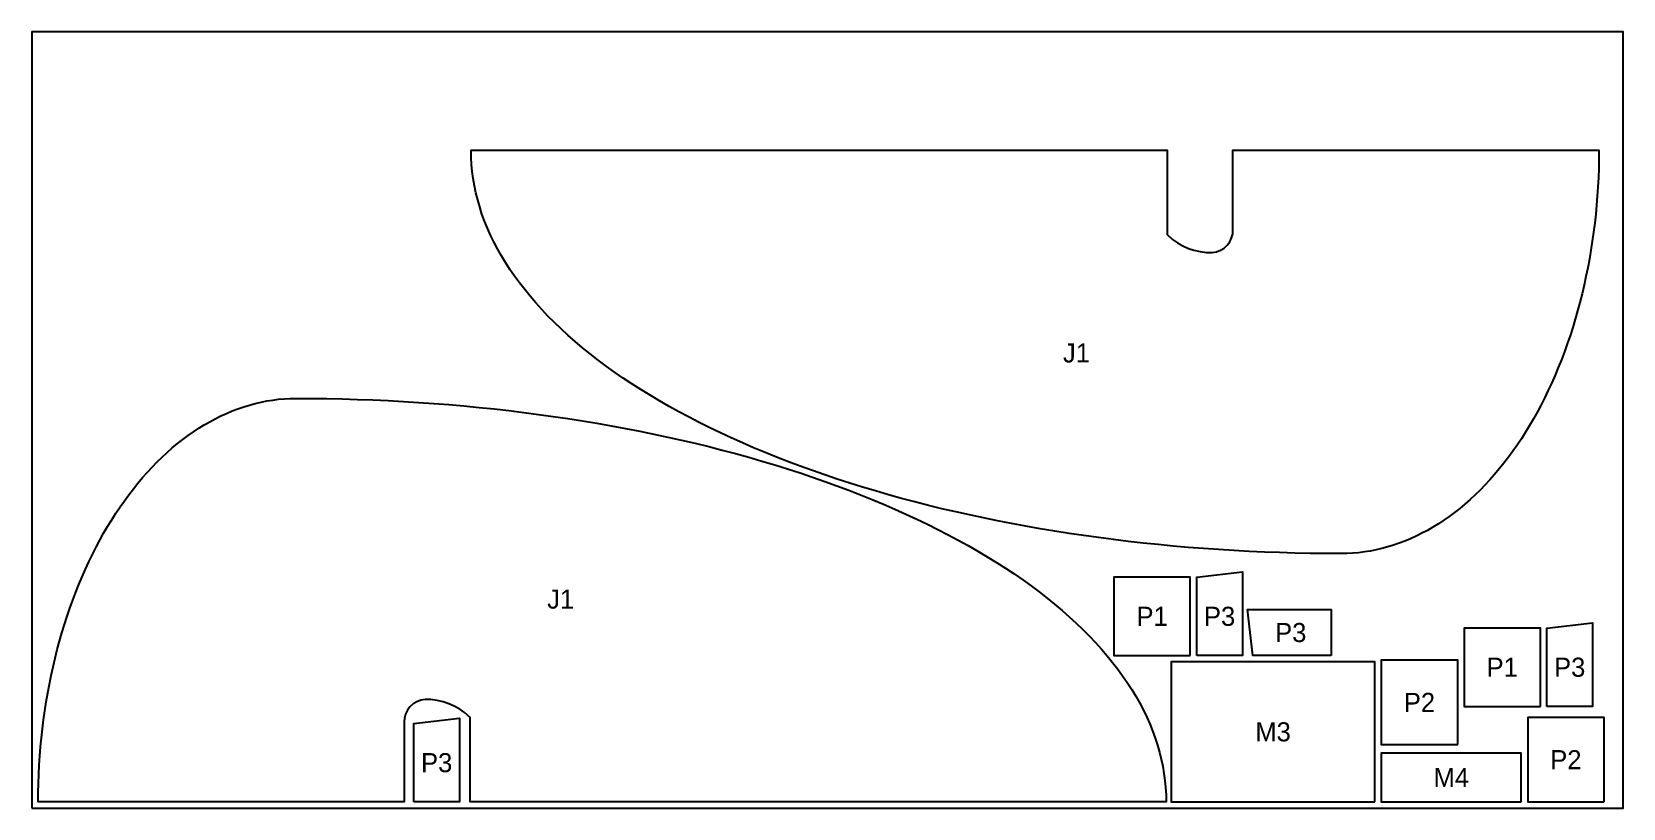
# Model space of a CAD drawing. Header units: millimetres. Extents: x 0 to 2500, y 0 to 1220.
import ezdxf
from ezdxf.enums import TextEntityAlignment as Align

# ---------------------------------------------------------------- set-up
doc = ezdxf.new("R2010")
doc.units = ezdxf.units.MM
for name, color, linetype in [('DECOUPE', 1, 'Continuous'), ('PANNEAU', 8, 'Continuous'), ('REPERES', 5, 'Continuous')]:
    doc.layers.add(name, color=color, linetype=linetype)

msp = doc.modelspace()

# ---------------------------------------------------------------- linework, layer by layer
at = {"layer": 'DECOUPE'}
for points in [[(2461.89, 1019.54), (2461.58, 1005.12), (2461.06, 990.71), (2460.32, 976.32), (2459.38, 961.97), (2458.23, 947.65), (2456.87, 933.37), (2455.3, 919.15), (2453.52, 904.99), (2451.54, 890.89), (2449.36, 876.87), (2446.97, 862.93), (2444.38, 849.08), (2441.59, 835.32), (2438.6, 821.67), (2435.41, 808.12), (2432.03, 794.7), (2428.45, 781.4), (2424.68, 768.23), (2420.72, 755.19), (2416.57, 742.3), (2412.23, 729.57), (2407.71, 716.99), (2403, 704.57), (2398.12, 692.33), (2393.06, 680.26), (2387.83, 668.37), (2382.42, 656.68), (2376.85, 645.18), (2371.11, 633.88), (2365.2, 622.79), (2359.14, 611.91), (2352.92, 601.25), (2346.55, 590.82), (2340.02, 580.61), (2333.35, 570.64), (2326.54, 560.91), (2319.59, 551.43), (2312.5, 542.19), (2305.28, 533.21), (2297.92, 524.49), (2290.45, 516.04), (2282.85, 507.85), (2275.14, 499.93), (2267.31, 492.29), (2259.37, 484.94), (2251.33, 477.86), (2243.19, 471.08), (2234.95, 464.58), (2226.62, 458.39), (2218.2, 452.49), (2209.7, 446.89), (2201.12, 441.59), (2192.46, 436.6), (2183.73, 431.93), (2174.94, 427.56), (2166.08, 423.51), (2157.17, 419.77), (2148.21, 416.36), (2139.2, 413.26), (2130.15, 410.48), (2121.05, 408.03), (2111.93, 405.9), (2102.78, 404.1), (2093.6, 402.63), (2084.4, 401.48), (2075.19, 400.66), (2065.97, 400.16), (2056.75, 400), (2032.63, 400.1), (2008.51, 400.39), (1984.42, 400.89), (1960.34, 401.58), (1936.29, 402.47), (1912.28, 403.55), (1888.32, 404.83), (1864.41, 406.31), (1840.56, 407.98), (1816.78, 409.85), (1793.07, 411.91), (1769.44, 414.17), (1745.9, 416.61), (1722.46, 419.26), (1699.13, 422.09), (1675.9, 425.11), (1652.79, 428.32), (1629.81, 431.72), (1606.97, 435.31), (1584.26, 439.09), (1561.7, 443.05), (1539.29, 447.19), (1517.05, 451.52), (1494.97, 456.03), (1473.07, 460.72), (1451.35, 465.59), (1429.82, 470.63), (1408.48, 475.85), (1387.35, 481.24), (1366.42, 486.81), (1345.71, 492.55), (1325.22, 498.45), (1304.96, 504.52), (1284.93, 510.76), (1265.15, 517.16), (1245.61, 523.72), (1226.32, 530.44), (1207.29, 537.32), (1188.53, 544.35), (1170.03, 551.53), (1151.82, 558.87), (1133.88, 566.35), (1116.23, 573.98), (1098.88, 581.75), (1081.82, 589.66), (1065.07, 597.71), (1048.62, 605.9), (1032.49, 614.22), (1016.68, 622.67), (1001.19, 631.24), (986.04, 639.95), (971.21, 648.77), (956.72, 657.72), (942.58, 666.78), (928.78, 675.96), (915.34, 685.25), (902.25, 694.65), (889.52, 704.15), (877.15, 713.76), (865.15, 723.47), (853.52, 733.27), (842.27, 743.17), (831.39, 753.16), (820.9, 763.23), (810.79, 773.39), (801.07, 783.63), (791.74, 793.95), (782.81, 804.34), (774.27, 814.81), (766.13, 825.34), (758.39, 835.94), (751.06, 846.6), (744.13, 857.31), (737.62, 868.09), (731.51, 878.91), (725.82, 889.79), (720.54, 900.7), (715.68, 911.66), (711.23, 922.66), (707.21, 933.69), (703.6, 944.76), (700.42, 955.85), (697.66, 966.96), (695.32, 978.1), (693.4, 989.25), (691.92, 1000.42), (690.85, 1011.6), (690.21, 1022.78), (690, 1033.97), (1783.5, 1033.97), (1783.5, 915), (1783.5, 908.17), (1783.5, 901.35), (1792.2, 893.79), (1799.79, 888.41), (1808.38, 883.53), (1816.88, 879.75), (1825.7, 876.79), (1835.35, 874.6), (1845.19, 873.41), (1854.27, 873.22), (1860.88, 874.29), (1867.19, 876.62), (1872.94, 880.1), (1877.93, 884.63), (1881.95, 890.02), (1884.86, 896.07), (1886.57, 902.58), (1886.92, 908.17), (1886.99, 908.17), (1886.99, 909.22), (1886.99, 1033.97), (2462, 1033.97)], [(10.11, 24.43), (10.42, 38.85), (10.94, 53.26), (11.68, 67.65), (12.62, 82.01), (13.77, 96.33), (15.13, 110.6), (16.7, 124.82), (18.48, 138.99), (20.46, 153.08), (22.64, 167.1), (25.03, 181.04), (27.62, 194.9), (30.41, 208.65), (33.4, 222.3), (36.59, 235.85), (39.97, 249.27), (43.55, 262.58), (47.32, 275.75), (51.28, 288.78), (55.43, 301.67), (59.77, 314.41), (64.29, 326.99), (69, 339.4), (73.88, 351.65), (78.94, 363.71), (84.17, 375.6), (89.58, 387.29), (95.15, 398.79), (100.89, 410.09), (106.8, 421.18), (112.86, 432.06), (119.08, 442.72), (125.45, 453.15), (131.98, 463.36), (138.65, 473.33), (145.46, 483.06), (152.41, 492.54), (159.5, 501.78), (166.72, 510.76), (174.08, 519.48), (181.55, 527.94), (189.15, 536.12), (196.86, 544.04), (204.69, 551.68), (212.63, 559.04), (220.67, 566.11), (228.81, 572.89), (237.05, 579.39), (245.38, 585.59), (253.8, 591.49), (262.3, 597.09), (270.88, 602.38), (279.54, 607.37), (288.27, 612.05), (297.06, 616.41), (305.92, 620.46), (314.83, 624.2), (323.79, 627.62), (332.8, 630.71), (341.85, 633.49), (350.95, 635.94), (360.07, 638.07), (369.22, 639.87), (378.4, 641.35), (387.6, 642.49), (396.81, 643.32), (406.03, 643.81), (415.25, 643.97), (439.37, 643.87), (463.49, 643.58), (487.58, 643.08), (511.66, 642.39), (535.71, 641.51), (559.72, 640.42), (583.68, 639.14), (607.59, 637.66), (631.44, 635.99), (655.22, 634.12), (678.93, 632.06), (702.56, 629.81), (726.1, 627.36), (749.54, 624.72), (772.87, 621.88), (796.1, 618.86), (819.21, 615.65), (842.19, 612.25), (865.03, 608.66), (887.74, 604.88), (910.3, 600.92), (932.71, 596.78), (954.95, 592.45), (977.03, 587.94), (998.93, 583.25), (1020.65, 578.39), (1042.18, 573.34), (1063.52, 568.12), (1084.65, 562.73), (1105.58, 557.16), (1126.29, 551.43), (1146.78, 545.52), (1167.04, 539.45), (1187.07, 533.21), (1206.85, 526.81), (1226.39, 520.25), (1245.68, 513.53), (1264.71, 506.65), (1283.47, 499.62), (1301.97, 492.44), (1320.18, 485.11), (1338.12, 477.62), (1355.77, 470), (1373.12, 462.22), (1390.18, 454.31), (1406.93, 446.26), (1423.38, 438.08), (1439.51, 429.76), (1455.32, 421.31), (1470.81, 412.73), (1485.96, 404.02), (1500.79, 395.2), (1515.28, 386.25), (1529.42, 377.19), (1543.22, 368.01), (1556.66, 358.72), (1569.75, 349.32), (1582.48, 339.82), (1594.85, 330.21), (1606.85, 320.5), (1618.48, 310.7), (1629.73, 300.8), (1640.61, 290.82), (1651.1, 280.74), (1661.21, 270.58), (1670.93, 260.34), (1680.26, 250.02), (1689.19, 239.63), (1697.73, 229.17), (1705.87, 218.63), (1713.61, 208.04), (1720.94, 197.38), (1727.87, 186.66), (1734.38, 175.88), (1740.49, 165.06), (1746.18, 154.19), (1751.46, 143.27), (1756.32, 132.31), (1760.77, 121.31), (1764.79, 110.28), (1768.4, 99.22), (1771.58, 88.13), (1774.34, 77.01), (1776.68, 65.87), (1778.6, 54.72), (1780.08, 43.55), (1781.15, 32.37), (1781.79, 21.19), (1782, 10), (688.5, 10), (688.5, 128.97), (688.5, 135.8), (688.5, 142.63), (679.8, 150.18), (672.21, 155.56), (663.62, 160.45), (655.12, 164.22), (646.3, 167.18), (636.65, 169.37), (626.81, 170.57), (617.73, 170.75), (611.12, 169.68), (604.81, 167.35), (599.06, 163.87), (594.07, 159.34), (590.05, 153.95), (587.14, 147.9), (585.43, 141.39), (585.08, 135.8), (585.01, 135.8), (585.01, 134.75), (585.01, 10), (10, 10)], [(1820, 240), (1820, 363.05), (1700, 363.05), (1700, 240)], [(1830, 240), (1830, 363.05), (1902, 371.39), (1902, 240)], [(2041.39, 240), (1918.34, 240), (1910, 312), (2041.39, 312)], [(2370, 160), (2370, 283.05), (2250, 283.05), (2250, 160)], [(2380, 160), (2380, 283.05), (2452, 291.39), (2452, 160)], [(2110, 10), (2110, 230), (1790, 230), (1790, 10)], [(2240, 100), (2240, 232.44), (2120, 232.44), (2120, 100)], [(600, 10), (600, 133.05), (672, 141.39), (672, 10)], [(2470, 10), (2470, 142.44), (2350, 142.44), (2350, 10)], [(2340, 10), (2340, 86.38), (2120, 86.38), (2120, 10)]]:
    msp.add_lwpolyline(points, close=True, dxfattribs=at)
at = {"layer": 'PANNEAU'}
msp.add_lwpolyline([(0, 0), (2500, 0), (2500, 1220), (0, 1220)], close=True, dxfattribs=at)

# ---------------------------------------------------------------- texts
at = {"layer": 'REPERES'}
for s, p in [('J1', (1641.13, 715.37)), ('J1', (830.87, 328.6)), ('P1', (1760, 301.53)), ('P3', (1866, 301.53)), ('P3', (1977.78, 276)), ('P1', (2310, 221.53)), ('P3', (2416, 221.53)), ('P2', (2180, 166.22)), ('M3', (1950, 120)), ('P3', (636, 71.53)), ('P2', (2410, 76.22)), ('M4', (2230, 48.19))]:
    msp.add_text(s, height=30, dxfattribs=at).set_placement(p, align=Align.MIDDLE_CENTER)

doc.saveas('drawing.dxf')
